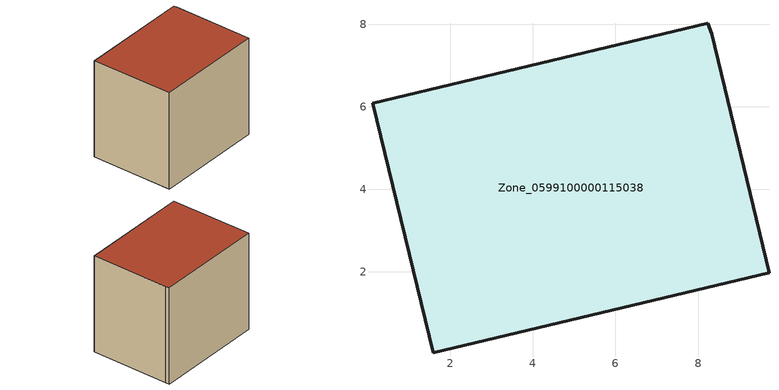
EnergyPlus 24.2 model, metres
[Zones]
Zone_0599100000115038
 floor ground (C_G): 1.59,0.03 0.11,6.09 8.24,8.02 8.34,7.76 9.72,1.97 z0
 wall outside (C_F): 8.24,8.02 0.11,6.09 1.59,0.03 9.72,1.97 8.34,7.76 8.24,8.02 z0:7.49
 roof outside (C_R): 0.11,6.09 1.59,0.03 9.72,1.97 8.34,7.76 8.24,8.02 z7.49
[BUILDING]
Pand.0599100000115038: North Axis=0; Terrain=City; Loads Convergence Tolerance Value=0.04; Temperature Convergence Tolerance Value=0.4; Solar Distribution=FullExterior; Maximum Number of Warmup Days=25; Minimum Number of Warmup Days=1
[Site:Location]
Rotterdam.The.Hague.AP_ZH_NLD Design_Conditions: Latitude=51.96; Longitude=4.45; Time Zone=1; Elevation=-4.5
[SITE:GROUNDTEMPERATURE:BUILDINGSURFACE]
18, 18, 18, 18, 18, 18, 18, 18, 18, 18, 18, 18
[MATERIAL] Thermal Absorptance=0.9; Solar Absorptance=0.7; Visible Absorptance=0.7
Name | Roughness | Thickness | Conductivity | Density | Specific Heat
G.TI.1965-1974 | MediumSmooth | 0.15 | 0.882353 | 540 | 1210
F.TI.1965-1974 | Rough | 0.3 | 0.697674 | 1920 | 840
R.TI.1965-1974 | MediumRough | 0.2 | 0.232558 | 1500 | 1000
[CONSTRUCTION]
C_G: G.TI.1965-1974
C_F: F.TI.1965-1974
C_R: R.TI.1965-1974
[ZONE]
Zone_0599100000115038: Type=1; Multiplier=1; Ceiling Height=Autocalculate; Volume=Autocalculate; Floor Area=autocalculate; Part of Total Floor Area=Yes
[ZONEINFILTRATION:DESIGNFLOWRATE]
Infil_Zone_0599100000115038: Zone or ZoneList or Space or SpaceList=Zone_0599100000115038; Schedule=AlwaysOn; Design Flow Rate Calculation Method=Flow/Area; Flow Rate per Floor Area=0.003; Constant Term Coefficient=1; Temperature Term Coefficient=0; Velocity Term Coefficient=0; Velocity Squared Term Coefficient=0
[HVACTEMPLATE:ZONE:IDEALLOADSAIRSYSTEM]
Zone_0599100000115038: Maximum Heating Supply Air Temperature=50; Minimum Cooling Supply Air Temperature=13; Maximum Heating Supply Air Humidity Ratio=0.0156; Minimum Cooling Supply Air Humidity Ratio=0.0077; Heating Limit=NoLimit; Cooling Limit=NoLimit; Dehumidification Control Type=ConstantSensibleHeatRatio; Cooling Sensible Heat Ratio=0.7; Dehumidification Setpoint=60; Humidification Control Type=None; Humidification Setpoint=30; Outdoor Air Method=None; Outdoor Air Flow Rate per Person=0.00944; Outdoor Air Flow Rate per Zone Floor Area=0; Outdoor Air Flow Rate per Zone=0; Demand Controlled Ventilation Type=None; Outdoor Air Economizer Type=NoEconomizer; Heat Recovery Type=None; Sensible Heat Recovery Effectiveness=0.7; Latent Heat Recovery Effectiveness=0.65
[ZONECONTROL:THERMOSTAT]
ThermostatControl_Zone_0599100000115038: Zone or ZoneList=Zone_0599100000115038; Control Type Schedule=DualSetpointControlType; Control 1=Thermostat_Zone_0599100000115038; Temperature Difference Between Cutout And Setpoint=0
[THERMOSTATSETPOINT:DUALSETPOINT]
Thermostat_Zone_0599100000115038: Heating Setpoint Temperature Schedule=HeatingSetpoint_Zone_0599100000115038; Cooling Setpoint Temperature Schedule=CoolingSetpoint_Zone_0599100000115038
[SCHEDULE:COMPACT]
HeatingSetpoint_Zone_0599100000115038: Through: 12/31, For: AllDays, Until: 24:00, 21
CoolingSetpoint_Zone_0599100000115038: Through: 12/31, For: AllDays, Until: 24:00, 24
DualSetpointControlType: Through: 12/31, For: AllDays, Until: 24:00, 4
AlwaysOn: Through: 12/31, For: AllDays, Until: 24:00, 1
